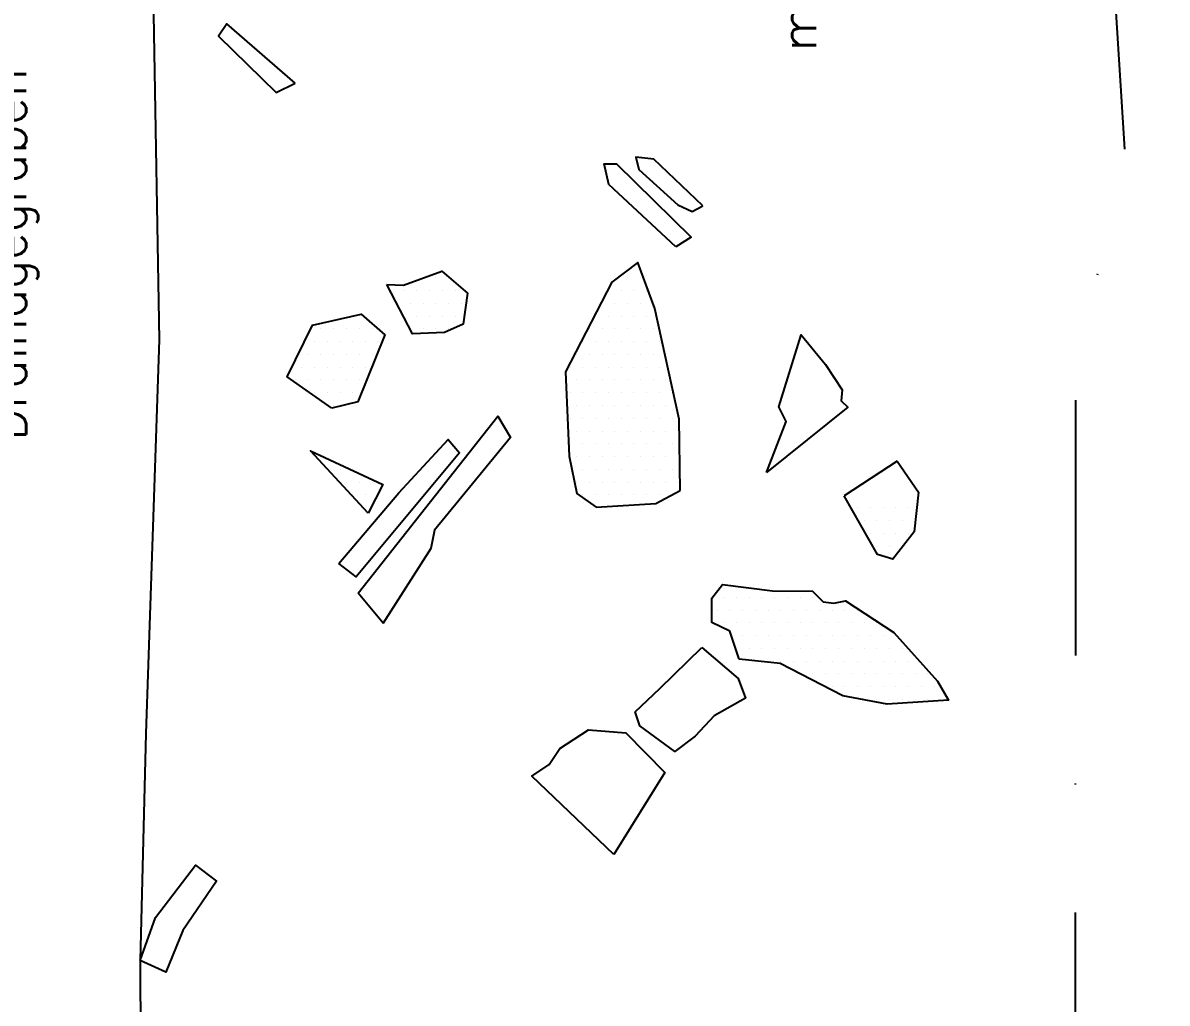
# Model space of a CAD drawing. Header units: metres. Extents: x -1500 to -960, y -1224 to -659.
# Drawn here: x -1072.3 to -960.4, y -1119.7 to -1023.8 of the extents above; entities that cross this region are included whole.
import ezdxf

# ---------------------------------------------------------------- set-up
doc = ezdxf.new("R2010")
doc.units = ezdxf.units.M
doc.header["$LTSCALE"] = 25
doc.header["$MEASUREMENT"] = 0
doc.linetypes.add('STRICHPUNKTX2', pattern=[2, 1, -0.5, 0, -0.5])
doc.layers.get('0').update_dxf_attribs({"linetype": 'CONTINUOUS'})
for name, color, linetype in [('BEFUND', 1, 'CONTINUOUS'), ('BEFUNDSCHRAFF', 1, 'CONTINUOUS'), ('GRABUNGSGRENZE', 3, 'STRICHPUNKTX2'), ('STEINE', 4, 'CONTINUOUS'), ('STEINESCHRAFF', 4, 'CONTINUOUS')]:
    doc.layers.add(name, color=color, linetype=linetype)
doc.styles.get("Standard").update_dxf_attribs({"font": 'txt.shx'})

# ---------------------------------------------------------------- blocks, each defined once
blk = doc.blocks.new('*X7')
at = {"color": 0}
for p, q in [((-990.625, -1071.25), (-990.625, -1071.25)), ((-989.375, -1071.25), (-989.375, -1071.25)), ((-988.125, -1071.25), (-988.125, -1071.25)), ((-986.875, -1071.25), (-986.875, -1071.25)), ((-985.625, -1071.25), (-985.625, -1071.25)), ((-990, -1072.5), (-990, -1072.5)), ((-988.75, -1072.5), (-988.75, -1072.5)), ((-987.5, -1072.5), (-987.5, -1072.5)), ((-986.25, -1072.5), (-986.25, -1072.5)), ((-985, -1072.5), (-985, -1072.5)), ((-989.375, -1073.75), (-989.375, -1073.75)), ((-988.125, -1073.75), (-988.125, -1073.75)), ((-986.875, -1073.75), (-986.875, -1073.75)), ((-985.625, -1073.75), (-985.625, -1073.75)), ((-988.75, -1075), (-988.75, -1075)), ((-987.5, -1075), (-987.5, -1075)), ((-986.25, -1075), (-986.25, -1075)), ((-1003.75, -1080), (-1003.75, -1080)), ((-1002.5, -1080), (-1002.5, -1080)), ((-1001.25, -1080), (-1001.25, -1080)), ((-1000, -1080), (-1000, -1080)), ((-998.75, -1080), (-998.75, -1080)), ((-997.5, -1080), (-997.5, -1080)), ((-996.25, -1080), (-996.25, -1080)), ((-995, -1080), (-995, -1080)), ((-1004.375, -1081.25), (-1004.375, -1081.25)), ((-1003.125, -1081.25), (-1003.125, -1081.25)), ((-1001.875, -1081.25), (-1001.875, -1081.25)), ((-1000.625, -1081.25), (-1000.625, -1081.25)), ((-999.375, -1081.25), (-999.375, -1081.25)), ((-998.125, -1081.25), (-998.125, -1081.25)), ((-996.875, -1081.25), (-996.875, -1081.25)), ((-995.625, -1081.25), (-995.625, -1081.25)), ((-994.375, -1081.25), (-994.375, -1081.25)), ((-993.125, -1081.25), (-993.125, -1081.25)), ((-991.875, -1081.25), (-991.875, -1081.25)), ((-990.625, -1081.25), (-990.625, -1081.25)), ((-1003.75, -1082.5), (-1003.75, -1082.5)), ((-1002.5, -1082.5), (-1002.5, -1082.5)), ((-1001.25, -1082.5), (-1001.25, -1082.5)), ((-1000, -1082.5), (-1000, -1082.5)), ((-998.75, -1082.5), (-998.75, -1082.5)), ((-997.5, -1082.5), (-997.5, -1082.5)), ((-996.25, -1082.5), (-996.25, -1082.5)), ((-995, -1082.5), (-995, -1082.5)), ((-993.75, -1082.5), (-993.75, -1082.5)), ((-992.5, -1082.5), (-992.5, -1082.5)), ((-991.25, -1082.5), (-991.25, -1082.5)), ((-990, -1082.5), (-990, -1082.5)), ((-988.75, -1082.5), (-988.75, -1082.5)), ((-1001.875, -1083.75), (-1001.875, -1083.75)), ((-1000.625, -1083.75), (-1000.625, -1083.75)), ((-999.375, -1083.75), (-999.375, -1083.75)), ((-998.125, -1083.75), (-998.125, -1083.75)), ((-996.875, -1083.75), (-996.875, -1083.75)), ((-995.625, -1083.75), (-995.625, -1083.75)), ((-994.375, -1083.75), (-994.375, -1083.75)), ((-993.125, -1083.75), (-993.125, -1083.75)), ((-991.875, -1083.75), (-991.875, -1083.75)), ((-990.625, -1083.75), (-990.625, -1083.75)), ((-989.375, -1083.75), (-989.375, -1083.75)), ((-988.125, -1083.75), (-988.125, -1083.75)), ((-986.875, -1083.75), (-986.875, -1083.75)), ((-1002.5, -1085), (-1002.5, -1085)), ((-1001.25, -1085), (-1001.25, -1085)), ((-1000, -1085), (-1000, -1085)), ((-998.75, -1085), (-998.75, -1085)), ((-997.5, -1085), (-997.5, -1085)), ((-996.25, -1085), (-996.25, -1085)), ((-995, -1085), (-995, -1085)), ((-993.75, -1085), (-993.75, -1085)), ((-992.5, -1085), (-992.5, -1085)), ((-991.25, -1085), (-991.25, -1085)), ((-990, -1085), (-990, -1085)), ((-988.75, -1085), (-988.75, -1085)), ((-987.5, -1085), (-987.5, -1085)), ((-986.25, -1085), (-986.25, -1085)), ((-999.375, -1086.25), (-999.375, -1086.25)), ((-998.125, -1086.25), (-998.125, -1086.25)), ((-996.875, -1086.25), (-996.875, -1086.25)), ((-995.625, -1086.25), (-995.625, -1086.25)), ((-994.375, -1086.25), (-994.375, -1086.25)), ((-993.125, -1086.25), (-993.125, -1086.25)), ((-991.875, -1086.25), (-991.875, -1086.25)), ((-990.625, -1086.25), (-990.625, -1086.25)), ((-989.375, -1086.25), (-989.375, -1086.25)), ((-988.125, -1086.25), (-988.125, -1086.25)), ((-986.875, -1086.25), (-986.875, -1086.25)), ((-985.625, -1086.25), (-985.625, -1086.25)), ((-995, -1087.5), (-995, -1087.5)), ((-993.75, -1087.5), (-993.75, -1087.5)), ((-992.5, -1087.5), (-992.5, -1087.5)), ((-991.25, -1087.5), (-991.25, -1087.5)), ((-990, -1087.5), (-990, -1087.5)), ((-988.75, -1087.5), (-988.75, -1087.5)), ((-987.5, -1087.5), (-987.5, -1087.5)), ((-986.25, -1087.5), (-986.25, -1087.5)), ((-985, -1087.5), (-985, -1087.5)), ((-983.75, -1087.5), (-983.75, -1087.5)), ((-993.125, -1088.75), (-993.125, -1088.75)), ((-991.875, -1088.75), (-991.875, -1088.75)), ((-990.625, -1088.75), (-990.625, -1088.75)), ((-989.375, -1088.75), (-989.375, -1088.75)), ((-988.125, -1088.75), (-988.125, -1088.75)), ((-986.875, -1088.75), (-986.875, -1088.75)), ((-985.625, -1088.75), (-985.625, -1088.75)), ((-984.375, -1088.75), (-984.375, -1088.75)), ((-983.125, -1088.75), (-983.125, -1088.75)), ((-990, -1090), (-990, -1090)), ((-988.75, -1090), (-988.75, -1090)), ((-987.5, -1090), (-987.5, -1090)), ((-986.25, -1090), (-986.25, -1090)), ((-985, -1090), (-985, -1090)), ((-983.75, -1090), (-983.75, -1090)), ((-982.5, -1090), (-982.5, -1090))]:
    blk.add_line(p, q, dxfattribs=at)
blk = doc.blocks.new('*X8')
at = {"color": 0}
for p, q in [((-1013.125, -1048.75), (-1013.125, -1048.75)), ((-1011.875, -1048.75), (-1011.875, -1048.75)), ((-1015, -1050), (-1015, -1050)), ((-1013.75, -1050), (-1013.75, -1050)), ((-1012.5, -1050), (-1012.5, -1050)), ((-1011.25, -1050), (-1011.25, -1050)), ((-1015.625, -1051.25), (-1015.625, -1051.25)), ((-1014.375, -1051.25), (-1014.375, -1051.25)), ((-1013.125, -1051.25), (-1013.125, -1051.25)), ((-1011.875, -1051.25), (-1011.875, -1051.25)), ((-1016.25, -1052.5), (-1016.25, -1052.5)), ((-1015, -1052.5), (-1015, -1052.5)), ((-1013.75, -1052.5), (-1013.75, -1052.5)), ((-1012.5, -1052.5), (-1012.5, -1052.5)), ((-1011.25, -1052.5), (-1011.25, -1052.5)), ((-1016.875, -1053.75), (-1016.875, -1053.75)), ((-1015.625, -1053.75), (-1015.625, -1053.75)), ((-1014.375, -1053.75), (-1014.375, -1053.75)), ((-1013.125, -1053.75), (-1013.125, -1053.75)), ((-1011.875, -1053.75), (-1011.875, -1053.75)), ((-1010.625, -1053.75), (-1010.625, -1053.75)), ((-1017.5, -1055), (-1017.5, -1055)), ((-1016.25, -1055), (-1016.25, -1055)), ((-1015, -1055), (-1015, -1055)), ((-1013.75, -1055), (-1013.75, -1055)), ((-1012.5, -1055), (-1012.5, -1055)), ((-1011.25, -1055), (-1011.25, -1055)), ((-1010, -1055), (-1010, -1055)), ((-1018.125, -1056.25), (-1018.125, -1056.25)), ((-1016.875, -1056.25), (-1016.875, -1056.25)), ((-1015.625, -1056.25), (-1015.625, -1056.25)), ((-1014.375, -1056.25), (-1014.375, -1056.25)), ((-1013.125, -1056.25), (-1013.125, -1056.25)), ((-1011.875, -1056.25), (-1011.875, -1056.25)), ((-1010.625, -1056.25), (-1010.625, -1056.25)), ((-1018.75, -1057.5), (-1018.75, -1057.5)), ((-1017.5, -1057.5), (-1017.5, -1057.5)), ((-1016.25, -1057.5), (-1016.25, -1057.5)), ((-1015, -1057.5), (-1015, -1057.5)), ((-1013.75, -1057.5), (-1013.75, -1057.5)), ((-1012.5, -1057.5), (-1012.5, -1057.5)), ((-1011.25, -1057.5), (-1011.25, -1057.5)), ((-1010, -1057.5), (-1010, -1057.5)), ((-1018.125, -1058.75), (-1018.125, -1058.75)), ((-1016.875, -1058.75), (-1016.875, -1058.75)), ((-1015.625, -1058.75), (-1015.625, -1058.75)), ((-1014.375, -1058.75), (-1014.375, -1058.75)), ((-1013.125, -1058.75), (-1013.125, -1058.75)), ((-1011.875, -1058.75), (-1011.875, -1058.75)), ((-1010.625, -1058.75), (-1010.625, -1058.75)), ((-1009.375, -1058.75), (-1009.375, -1058.75)), ((-1018.75, -1060), (-1018.75, -1060)), ((-1017.5, -1060), (-1017.5, -1060)), ((-1016.25, -1060), (-1016.25, -1060)), ((-1015, -1060), (-1015, -1060)), ((-1013.75, -1060), (-1013.75, -1060)), ((-1012.5, -1060), (-1012.5, -1060)), ((-1011.25, -1060), (-1011.25, -1060)), ((-1010, -1060), (-1010, -1060)), ((-1008.75, -1060), (-1008.75, -1060)), ((-1018.125, -1061.25), (-1018.125, -1061.25)), ((-1016.875, -1061.25), (-1016.875, -1061.25)), ((-1015.625, -1061.25), (-1015.625, -1061.25)), ((-1014.375, -1061.25), (-1014.375, -1061.25)), ((-1013.125, -1061.25), (-1013.125, -1061.25)), ((-1011.875, -1061.25), (-1011.875, -1061.25)), ((-1010.625, -1061.25), (-1010.625, -1061.25)), ((-1009.375, -1061.25), (-1009.375, -1061.25)), ((-1018.75, -1062.5), (-1018.75, -1062.5)), ((-1017.5, -1062.5), (-1017.5, -1062.5)), ((-1016.25, -1062.5), (-1016.25, -1062.5)), ((-1015, -1062.5), (-1015, -1062.5)), ((-1013.75, -1062.5), (-1013.75, -1062.5)), ((-1012.5, -1062.5), (-1012.5, -1062.5)), ((-1011.25, -1062.5), (-1011.25, -1062.5)), ((-1010, -1062.5), (-1010, -1062.5)), ((-1008.75, -1062.5), (-1008.75, -1062.5)), ((-1018.125, -1063.75), (-1018.125, -1063.75)), ((-1016.875, -1063.75), (-1016.875, -1063.75)), ((-1015.625, -1063.75), (-1015.625, -1063.75)), ((-1014.375, -1063.75), (-1014.375, -1063.75)), ((-1013.125, -1063.75), (-1013.125, -1063.75)), ((-1011.875, -1063.75), (-1011.875, -1063.75)), ((-1010.625, -1063.75), (-1010.625, -1063.75)), ((-1009.375, -1063.75), (-1009.375, -1063.75)), ((-1008.125, -1063.75), (-1008.125, -1063.75)), ((-1018.75, -1065), (-1018.75, -1065)), ((-1017.5, -1065), (-1017.5, -1065)), ((-1016.25, -1065), (-1016.25, -1065)), ((-1015, -1065), (-1015, -1065)), ((-1013.75, -1065), (-1013.75, -1065)), ((-1012.5, -1065), (-1012.5, -1065)), ((-1011.25, -1065), (-1011.25, -1065)), ((-1010, -1065), (-1010, -1065)), ((-1008.75, -1065), (-1008.75, -1065)), ((-1018.125, -1066.25), (-1018.125, -1066.25)), ((-1016.875, -1066.25), (-1016.875, -1066.25)), ((-1015.625, -1066.25), (-1015.625, -1066.25)), ((-1014.375, -1066.25), (-1014.375, -1066.25)), ((-1013.125, -1066.25), (-1013.125, -1066.25)), ((-1011.875, -1066.25), (-1011.875, -1066.25)), ((-1010.625, -1066.25), (-1010.625, -1066.25)), ((-1009.375, -1066.25), (-1009.375, -1066.25)), ((-1008.125, -1066.25), (-1008.125, -1066.25)), ((-1017.5, -1067.5), (-1017.5, -1067.5)), ((-1016.25, -1067.5), (-1016.25, -1067.5)), ((-1015, -1067.5), (-1015, -1067.5)), ((-1013.75, -1067.5), (-1013.75, -1067.5)), ((-1012.5, -1067.5), (-1012.5, -1067.5)), ((-1011.25, -1067.5), (-1011.25, -1067.5)), ((-1010, -1067.5), (-1010, -1067.5)), ((-1008.75, -1067.5), (-1008.75, -1067.5)), ((-1018.125, -1068.75), (-1018.125, -1068.75)), ((-1016.875, -1068.75), (-1016.875, -1068.75)), ((-1015.625, -1068.75), (-1015.625, -1068.75)), ((-1014.375, -1068.75), (-1014.375, -1068.75)), ((-1013.125, -1068.75), (-1013.125, -1068.75)), ((-1011.875, -1068.75), (-1011.875, -1068.75)), ((-1010.625, -1068.75), (-1010.625, -1068.75)), ((-1009.375, -1068.75), (-1009.375, -1068.75)), ((-1008.125, -1068.75), (-1008.125, -1068.75)), ((-1017.5, -1070), (-1017.5, -1070)), ((-1016.25, -1070), (-1016.25, -1070)), ((-1015, -1070), (-1015, -1070)), ((-1013.75, -1070), (-1013.75, -1070)), ((-1012.5, -1070), (-1012.5, -1070)), ((-1011.25, -1070), (-1011.25, -1070)), ((-1010, -1070), (-1010, -1070))]:
    blk.add_line(p, q, dxfattribs=at)
blk = doc.blocks.new('*X11')
at = {"color": 0}
for p, q in [((-1031.875, -1048.75), (-1031.875, -1048.75)), ((-1030.625, -1048.75), (-1030.625, -1048.75)), ((-1036.25, -1050), (-1036.25, -1050)), ((-1035, -1050), (-1035, -1050)), ((-1033.75, -1050), (-1033.75, -1050)), ((-1032.5, -1050), (-1032.5, -1050)), ((-1031.25, -1050), (-1031.25, -1050)), ((-1030, -1050), (-1030, -1050)), ((-1035.625, -1051.25), (-1035.625, -1051.25)), ((-1034.375, -1051.25), (-1034.375, -1051.25)), ((-1033.125, -1051.25), (-1033.125, -1051.25)), ((-1031.875, -1051.25), (-1031.875, -1051.25)), ((-1030.625, -1051.25), (-1030.625, -1051.25)), ((-1029.375, -1051.25), (-1029.375, -1051.25)), ((-1040, -1052.5), (-1040, -1052.5)), ((-1035, -1052.5), (-1035, -1052.5)), ((-1033.75, -1052.5), (-1033.75, -1052.5)), ((-1032.5, -1052.5), (-1032.5, -1052.5)), ((-1031.25, -1052.5), (-1031.25, -1052.5)), ((-1030, -1052.5), (-1030, -1052.5)), ((-1043.125, -1053.75), (-1043.125, -1053.75)), ((-1041.875, -1053.75), (-1041.875, -1053.75)), ((-1040.625, -1053.75), (-1040.625, -1053.75)), ((-1039.375, -1053.75), (-1039.375, -1053.75)), ((-1038.125, -1053.75), (-1038.125, -1053.75)), ((-1034.375, -1053.75), (-1034.375, -1053.75)), ((-1033.125, -1053.75), (-1033.125, -1053.75)), ((-1031.875, -1053.75), (-1031.875, -1053.75)), ((-1030.625, -1053.75), (-1030.625, -1053.75)), ((-1043.75, -1055), (-1043.75, -1055)), ((-1042.5, -1055), (-1042.5, -1055)), ((-1041.25, -1055), (-1041.25, -1055)), ((-1040, -1055), (-1040, -1055)), ((-1038.75, -1055), (-1038.75, -1055)), ((-1037.5, -1055), (-1037.5, -1055)), ((-1044.375, -1056.25), (-1044.375, -1056.25)), ((-1043.125, -1056.25), (-1043.125, -1056.25)), ((-1041.875, -1056.25), (-1041.875, -1056.25)), ((-1040.625, -1056.25), (-1040.625, -1056.25)), ((-1039.375, -1056.25), (-1039.375, -1056.25)), ((-1038.125, -1056.25), (-1038.125, -1056.25)), ((-1045, -1057.5), (-1045, -1057.5)), ((-1043.75, -1057.5), (-1043.75, -1057.5)), ((-1042.5, -1057.5), (-1042.5, -1057.5)), ((-1041.25, -1057.5), (-1041.25, -1057.5)), ((-1040, -1057.5), (-1040, -1057.5)), ((-1038.75, -1057.5), (-1038.75, -1057.5)), ((-1045.625, -1058.75), (-1045.625, -1058.75)), ((-1044.375, -1058.75), (-1044.375, -1058.75)), ((-1043.125, -1058.75), (-1043.125, -1058.75)), ((-1041.875, -1058.75), (-1041.875, -1058.75)), ((-1040.625, -1058.75), (-1040.625, -1058.75)), ((-1039.375, -1058.75), (-1039.375, -1058.75)), ((-1043.75, -1060), (-1043.75, -1060)), ((-1042.5, -1060), (-1042.5, -1060)), ((-1041.25, -1060), (-1041.25, -1060)), ((-1040, -1060), (-1040, -1060)), ((-1041.875, -1061.25), (-1041.875, -1061.25)), ((-1043.125, -1066.25), (-1043.125, -1066.25)), ((-1041.25, -1067.5), (-1041.25, -1067.5)), ((-1040.625, -1068.75), (-1040.625, -1068.75)), ((-1039.375, -1068.75), (-1039.375, -1068.75)), ((-1038.125, -1068.75), (-1038.125, -1068.75)), ((-1040, -1070), (-1040, -1070)), ((-1038.75, -1070), (-1038.75, -1070))]:
    blk.add_line(p, q, dxfattribs=at)

msp = doc.modelspace()

# ---------------------------------------------------------------- linework, layer by layer
at = {"layer": 'BEFUND'}
msp.add_lwpolyline([(-1053.84, -880), (-1055.09, -912.55), (-1056.79, -942.1), (-1056.09, -960.23), (-1057.83, -980.55), (-1058.86, -990.19), (-1059.63, -1007.41), (-1059.49, -1023), (-1058.96, -1054.84), (-1060.26, -1093.34), (-1060.79, -1115.53), (-1060.66, -1147.42)], dxfattribs=at)
at = {"layer": 'GRABUNGSGRENZE', "flags": 128}
msp.add_lwpolyline([(-1252.2, -1095.84), (-1141.57, -1156.7), (-1097.86, -1179.89), (-1042.02, -1199.13), (-1026.22, -1201.43), (-996.38, -1218.67), (-969.37, -1223.87), (-969.28, -1057.51), (-964.44, -1036.94), (-965.94, -1013.02), (-967.35, -1000.73), (-961.95, -979.05), (-960.35, -948.89), (-961.5, -929.54), (-1246.42, -782.71)], dxfattribs=at)
at = {"layer": 'STEINE'}
for points in [[(-1045.63, -1029.72), (-1052.33, -1023.92), (-1053.15, -1025.14), (-1047.51, -1030.63), (-1045.63, -1029.72)], [(-1005.78, -1041.73), (-1010.55, -1037.16), (-1012.33, -1036.95), (-1012.02, -1038.17), (-1008.22, -1041.63), (-1006.8, -1042.29), (-1005.78, -1041.73)], [(-1008.42, -1045.74), (-1014.97, -1039.64), (-1015.43, -1037.61), (-1014.21, -1037.61), (-1006.9, -1044.78), (-1008.42, -1045.74)], [(-1007.99, -1069.56), (-1008.08, -1062.6), (-1010.46, -1051.78), (-1012.13, -1047.26), (-1014.67, -1049.19), (-1019.2, -1057.97), (-1018.85, -1066.2), (-1018.09, -1069.86), (-1016.21, -1071.18), (-1010.37, -1070.83), (-1007.99, -1069.56)], [(-1036.66, -1049.43), (-1035.04, -1049.48), (-1031.28, -1048.11), (-1028.79, -1050.25), (-1029.2, -1053.29), (-1031.03, -1054.1), (-1034.18, -1054.25), (-1036.66, -1049.43)], [(-1042.06, -1061.51), (-1046.42, -1058.46), (-1043.93, -1053.38), (-1039.2, -1052.32), (-1036.87, -1054.35), (-1039.52, -1060.9), (-1042.06, -1061.51)], [(-999.55, -1067.79), (-997.62, -1062.82), (-998.33, -1061.39), (-996.14, -1054.34), (-993.76, -1057.23), (-992.13, -1059.72), (-992.24, -1060.79), (-991.58, -1061.4), (-999.55, -1067.79)], [(-1039.48, -1079.59), (-1025.81, -1062.28), (-1024.59, -1064.37), (-1032.01, -1073.45), (-1032.37, -1075.23), (-1037.05, -1082.54), (-1039.48, -1079.59)], [(-1041.36, -1076.69), (-1035.51, -1069.79), (-1030.68, -1064.57), (-1029.57, -1065.89), (-1039.68, -1078.02), (-1041.36, -1076.69)], [(-1038.51, -1071.77), (-1044.14, -1065.67), (-1037.08, -1068.98), (-1038.51, -1071.77)], [(-986.76, -1066.68), (-984.68, -1069.73), (-985.09, -1073.59), (-987.17, -1076.28), (-988.69, -1075.82), (-991.94, -1070.08)], [(-986.76, -1066.68), (-991.94, -1070.08)], [(-1002.21, -1086.07), (-1003.12, -1083.33), (-1004.9, -1082.46), (-1004.9, -1080.08), (-1003.83, -1078.76), (-998.95, -1079.37), (-995.04, -1079.42), (-993.98, -1080.44), (-992.96, -1080.59), (-991.8, -1080.34), (-987.07, -1083.44), (-982.81, -1088.22), (-981.75, -1090.05), (-987.74, -1090.45), (-992.06, -1089.63), (-998.2, -1086.48), (-1002.21, -1086.07)], [(-1005.87, -1084.9), (-1002.31, -1087.95), (-1001.6, -1089.88), (-1004.65, -1091.6), (-1006.53, -1093.58), (-1008.52, -1095.1), (-1011.92, -1092.56), (-1012.37, -1091.19), (-1009.98, -1088.91), (-1005.87, -1084.9)], [(-1014.47, -1105.16), (-1022.48, -1097.48), (-1020.81, -1096.36), (-1019.74, -1094.79), (-1016.94, -1092.96), (-1013.29, -1093.27), (-1009.48, -1097.14), (-1014.47, -1105.16)], [(-1060.79, -1115.53), (-1059.31, -1111.31), (-1055.4, -1106.19), (-1053.32, -1107.76), (-1056.62, -1112.59), (-1058.3, -1116.65), (-1060.79, -1115.53)]]:
    msp.add_lwpolyline(points, dxfattribs=at)

# ---------------------------------------------------------------- block references
at = {"layer": 'STEINESCHRAFF'}
for name in ['*X11', '*X8', '*X7']:
    msp.add_blockref(name, (0, 0), dxfattribs=at)

# ---------------------------------------------------------------- texts
at = {"layer": 'BEFUNDSCHRAFF'}
for s, p in [('moderne St”rung', (-994.69, -1026.61)), ('Drainagegraben', (-1071.94, -1064.69))]:
    msp.add_text(s, height=3.5, rotation=90, dxfattribs=at).set_placement(p)

doc.saveas('drawing.dxf')
